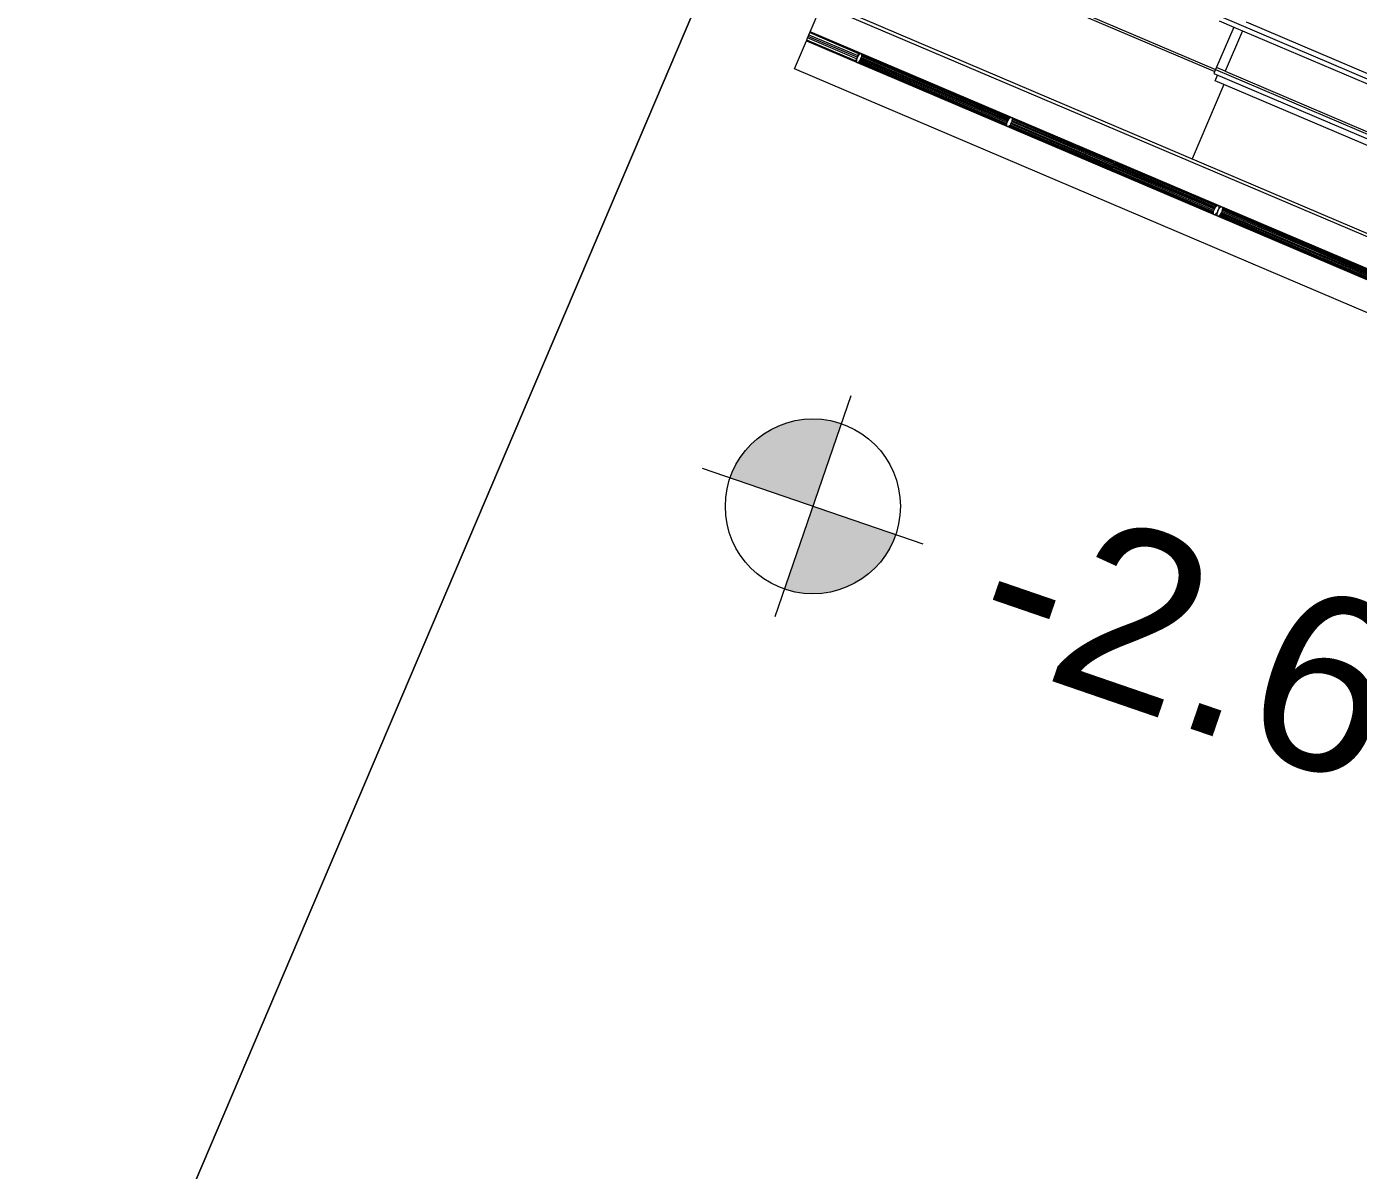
# Model space of a CAD drawing. Header units: metres. Extents: x -48 to 2360, y -1392 to 453.
# Drawn here: x 260.365 to 262.298, y -1268.843 to -1267.183 of the extents above; entities that cross this region are included whole.
import ezdxf
from ezdxf.enums import TextEntityAlignment as Align

# ---------------------------------------------------------------- set-up
doc = ezdxf.new("R2010")
doc.units = ezdxf.units.M
doc.layers.get('0').update_dxf_attribs({"color": 200})
doc.layers.add('corte3', color=215, linetype='Continuous', lineweight=5)
doc.layers.add('TODO', color=210, linetype='Continuous', lineweight=5)
doc.layers.add('MUEBLES', color=223, linetype='Continuous', lineweight=5, transparency=0.3)
doc.layers.add('SUELO', color=231, linetype='Continuous', lineweight=5, transparency=0.2)
doc.styles.get("Standard").update_dxf_attribs({"font": 'arial.ttf'})

# ---------------------------------------------------------------- blocks, each defined once
blk = doc.blocks.new('S-Nivel Planta')
at = {"ltscale": 0.5}
h = blk.add_hatch(color=256, dxfattribs=at)
h.paths.add_polyline_path([(-0.06, 0), (0, 0), (0, 0.06, 0.414214)])
h.paths.add_polyline_path([(0, -0.06, 0.414214), (0.06, 0), (0, 0)])
for p, q in [((0, 0.08), (0, -0.08)), ((0.08, 0), (-0.08, 0))]:
    blk.add_line(p, q, dxfattribs=at)
blk.add_circle((0, 0), 0.06, dxfattribs=at)
blk.add_attdef('NIVEL_PLANTA', text='', height=0.12).set_placement((0.13, 0), align=Align.MIDDLE_LEFT)

msp = doc.modelspace()

# ---------------------------------------------------------------- linework, layer by layer
at = {"layer": 'MUEBLES', "transparency": 33554687}
for p, q in [((261.5649, -1267.0246), (262.0897, -1267.2481)), ((261.7394, -1267.0952), (262.091, -1267.245)), ((262.4182, -1267.5337), (261.4989, -1267.1422)), ((261.5008, -1267.1378), (262.4201, -1267.5293)), ((261.5025, -1267.1902), (261.5193, -1267.1508)), ((262.1173, -1267.1833), (262.091, -1267.245)), ((262.0963, -1267.1744), (262.1173, -1267.1833)), ((262.8692, -1267.4965), (262.0989, -1267.1684)), ((262.1173, -1267.1833), (262.8457, -1267.4935)), ((262.1353, -1267.1758), (262.8386, -1267.4754)), ((261.4796, -1267.244), (261.4968, -1267.2036)), ((261.4968, -1267.2036), (261.4973, -1267.2023)), ((261.4968, -1267.2036), (263.29, -1267.9674)), ((261.4973, -1267.2023), (261.4987, -1267.1991)), ((261.5681, -1267.2325), (261.4973, -1267.2023)), ((261.4987, -1267.1991), (261.4996, -1267.1969)), ((261.5695, -1267.2293), (261.4987, -1267.1991)), ((261.4996, -1267.1969), (261.5006, -1267.1947)), ((261.5704, -1267.2271), (261.4996, -1267.1969)), ((261.5006, -1267.1947), (261.5019, -1267.1915)), ((261.5006, -1267.1947), (261.5714, -1267.2248)), ((261.5019, -1267.1915), (261.5025, -1267.1902)), ((261.5019, -1267.1915), (261.5727, -1267.2217)), ((263.2957, -1267.9539), (261.5025, -1267.1902)), ((262.1298, -1267.1887), (262.1047, -1267.2476)), ((261.5714, -1267.2248), (261.5704, -1267.2271)), ((261.5727, -1267.2217), (261.5714, -1267.2248)), ((261.5722, -1267.2257), (261.5731, -1267.2242)), ((261.5733, -1267.2203), (261.5727, -1267.2217)), ((261.5731, -1267.2242), (261.574, -1267.2229)), ((261.574, -1267.2229), (261.5749, -1267.2221)), ((261.5749, -1267.2221), (261.5757, -1267.2216)), ((261.5757, -1267.2216), (261.5763, -1267.2216)), ((261.5763, -1267.2216), (261.5767, -1267.2221)), ((261.5767, -1267.2221), (261.7938, -1267.3145)), ((261.5767, -1267.2221), (261.577, -1267.2229)), ((261.5769, -1267.2242), (261.5767, -1267.2257)), ((261.577, -1267.2229), (261.5769, -1267.2242)), ((261.5769, -1267.2242), (261.7919, -1267.3158)), ((261.577, -1267.2229), (261.7929, -1267.3149)), ((263.2728, -1268.0078), (261.4796, -1267.244)), ((261.5681, -1267.2325), (261.5676, -1267.2338)), ((261.5695, -1267.2293), (261.5681, -1267.2325)), ((261.5704, -1267.2271), (261.5695, -1267.2293)), ((261.5699, -1267.2325), (261.5702, -1267.2309)), ((261.5699, -1267.2337), (261.5699, -1267.2325)), ((261.5701, -1267.2346), (261.5699, -1267.2337)), ((261.5706, -1267.2351), (261.5701, -1267.2346)), ((261.5702, -1267.2309), (261.5707, -1267.2292)), ((261.5712, -1267.2351), (261.5706, -1267.2351)), ((261.5707, -1267.2292), (261.5713, -1267.2274)), ((261.572, -1267.2346), (261.5712, -1267.2351)), ((261.7883, -1267.3275), (261.5712, -1267.2351)), ((261.5713, -1267.2274), (261.5722, -1267.2257)), ((261.5729, -1267.2337), (261.572, -1267.2346)), ((261.7879, -1267.3266), (261.572, -1267.2346)), ((261.5738, -1267.2325), (261.5729, -1267.2337)), ((261.7879, -1267.3253), (261.5729, -1267.2337)), ((261.5747, -1267.2309), (261.5738, -1267.2325)), ((261.788, -1267.3237), (261.5738, -1267.2325)), ((261.5755, -1267.2292), (261.5747, -1267.2309)), ((261.7885, -1267.322), (261.5747, -1267.2309)), ((261.5762, -1267.2275), (261.5755, -1267.2292)), ((261.5755, -1267.2292), (261.7891, -1267.3202)), ((261.5767, -1267.2257), (261.5762, -1267.2275)), ((261.5762, -1267.2275), (261.79, -1267.3185)), ((261.5767, -1267.2257), (261.7909, -1267.317)), ((262.1047, -1267.2476), (262.0922, -1267.2422)), ((262.091, -1267.245), (262.0885, -1267.2508)), ((262.0885, -1267.2508), (262.4528, -1267.4059)), ((262.0902, -1267.2613), (262.0937, -1267.253)), ((262.1027, -1267.2666), (262.0902, -1267.2613)), ((262.091, -1267.245), (262.8194, -1267.5552)), ((262.1047, -1267.2476), (262.808, -1267.5471)), ((262.1027, -1267.2666), (262.0567, -1267.3746)), ((262.806, -1267.5661), (262.1027, -1267.2666)), ((261.788, -1267.3237), (261.7885, -1267.322)), ((261.7885, -1267.322), (261.7891, -1267.3202)), ((261.7891, -1267.3202), (261.79, -1267.3185)), ((261.79, -1267.3185), (261.7909, -1267.317)), ((261.7909, -1267.317), (261.7919, -1267.3158)), ((261.7919, -1267.3158), (261.7929, -1267.3149)), ((261.7929, -1267.3149), (261.7938, -1267.3145)), ((261.7938, -1267.3145), (261.7946, -1267.3146)), ((261.7949, -1267.3206), (261.7942, -1267.3224)), ((261.7946, -1267.3146), (261.7951, -1267.3151)), ((261.7953, -1267.3189), (261.7949, -1267.3206)), ((261.7949, -1267.3206), (261.9424, -1267.3834)), ((261.7951, -1267.3151), (261.9426, -1267.3779)), ((261.7951, -1267.3151), (261.7955, -1267.316)), ((261.7955, -1267.3173), (261.7953, -1267.3189)), ((261.7953, -1267.3189), (261.9428, -1267.3817)), ((261.7955, -1267.316), (261.9429, -1267.3788)), ((261.7955, -1267.316), (261.7955, -1267.3173)), ((261.7955, -1267.3173), (261.943, -1267.3801)), ((261.7879, -1267.3253), (261.788, -1267.3237)), ((261.7879, -1267.3266), (261.7879, -1267.3253)), ((261.7883, -1267.3275), (261.7879, -1267.3266)), ((261.7888, -1267.328), (261.7883, -1267.3275)), ((261.7896, -1267.3281), (261.7888, -1267.328)), ((261.7905, -1267.3277), (261.7896, -1267.3281)), ((261.9371, -1267.3909), (261.7896, -1267.3281)), ((261.7915, -1267.3268), (261.7905, -1267.3277)), ((261.938, -1267.3905), (261.7905, -1267.3277)), ((261.7925, -1267.3256), (261.7915, -1267.3268)), ((261.9389, -1267.3896), (261.7915, -1267.3268)), ((261.7934, -1267.3241), (261.7925, -1267.3256)), ((261.9399, -1267.3884), (261.7925, -1267.3256)), ((261.7942, -1267.3224), (261.7934, -1267.3241)), ((261.9409, -1267.3869), (261.7934, -1267.3241)), ((261.7942, -1267.3224), (261.9417, -1267.3852)), ((261.942, -1267.3774), (261.9426, -1267.3779)), ((261.9426, -1267.3779), (261.9429, -1267.3788)), ((261.943, -1267.3801), (261.9428, -1267.3817)), ((261.9429, -1267.3788), (261.943, -1267.3801)), ((261.9445, -1267.3807), (261.9455, -1267.3799)), ((261.9455, -1267.3799), (261.9464, -1267.3795)), ((261.9455, -1267.3799), (262.0929, -1267.4427)), ((261.9464, -1267.3795), (262.0938, -1267.4423)), ((261.9464, -1267.3795), (261.9471, -1267.3795)), ((261.9371, -1267.3909), (261.9363, -1267.3908)), ((261.938, -1267.3905), (261.9371, -1267.3909)), ((261.9389, -1267.3896), (261.938, -1267.3905)), ((261.9399, -1267.3884), (261.9389, -1267.3896)), ((261.9409, -1267.3869), (261.9399, -1267.3884)), ((261.9404, -1267.3903), (261.9406, -1267.3887)), ((262.0879, -1267.4531), (261.9404, -1267.3903)), ((261.9405, -1267.3916), (261.9404, -1267.3903)), ((262.088, -1267.4544), (261.9405, -1267.3916)), ((261.9408, -1267.3925), (261.9405, -1267.3916)), ((261.9406, -1267.3887), (261.9411, -1267.387)), ((262.0881, -1267.4515), (261.9406, -1267.3887)), ((262.0883, -1267.4553), (261.9408, -1267.3925)), ((261.9414, -1267.393), (261.9408, -1267.3925)), ((261.9417, -1267.3852), (261.9409, -1267.3869)), ((261.9411, -1267.387), (261.9417, -1267.3852)), ((262.0885, -1267.4498), (261.9411, -1267.387)), ((261.9424, -1267.3834), (261.9417, -1267.3852)), ((261.9417, -1267.3852), (261.9425, -1267.3835)), ((262.0892, -1267.448), (261.9417, -1267.3852)), ((261.9428, -1267.3817), (261.9424, -1267.3834)), ((261.9425, -1267.3835), (261.9435, -1267.382)), ((261.9425, -1267.3835), (262.09, -1267.4463)), ((261.9435, -1267.382), (261.9445, -1267.3807)), ((261.9435, -1267.382), (262.091, -1267.4448)), ((261.9445, -1267.3807), (262.092, -1267.4435)), ((262.0879, -1267.4531), (262.0881, -1267.4515)), ((262.088, -1267.4544), (262.0879, -1267.4531)), ((262.0883, -1267.4553), (262.088, -1267.4544)), ((262.0881, -1267.4515), (262.0885, -1267.4498)), ((262.0889, -1267.4558), (262.0883, -1267.4553)), ((262.0885, -1267.4498), (262.0892, -1267.448)), ((262.0896, -1267.4559), (262.0889, -1267.4558)), ((262.0892, -1267.448), (262.09, -1267.4463)), ((262.0905, -1267.4555), (262.0896, -1267.4559)), ((262.09, -1267.4463), (262.091, -1267.4448)), ((262.0915, -1267.4546), (262.0905, -1267.4555)), ((262.091, -1267.4448), (262.092, -1267.4435)), ((262.0925, -1267.4534), (262.0915, -1267.4546)), ((262.092, -1267.4435), (262.0929, -1267.4427)), ((262.0935, -1267.4519), (262.0925, -1267.4534)), ((262.0929, -1267.4427), (262.0938, -1267.4423)), ((262.0931, -1267.4553), (262.0933, -1267.4537)), ((262.0931, -1267.4566), (262.0931, -1267.4553)), ((262.0935, -1267.4575), (262.0931, -1267.4566)), ((262.0933, -1267.4537), (262.0937, -1267.452)), ((262.0943, -1267.4502), (262.0935, -1267.4519)), ((262.094, -1267.458), (262.0935, -1267.4575)), ((262.0937, -1267.452), (262.0943, -1267.4502)), ((262.0938, -1267.4423), (262.0946, -1267.4423)), ((262.0949, -1267.4484), (262.0943, -1267.4502)), ((262.0943, -1267.4502), (262.0952, -1267.4485)), ((262.0946, -1267.4423), (262.0952, -1267.4429)), ((262.0954, -1267.4467), (262.0949, -1267.4484)), ((262.0952, -1267.4429), (262.0955, -1267.4438)), ((262.0952, -1267.4485), (262.0961, -1267.447)), ((262.0956, -1267.4451), (262.0954, -1267.4467)), ((262.0955, -1267.4438), (262.0956, -1267.4451)), ((262.0967, -1267.4568), (262.0957, -1267.4577)), ((262.0961, -1267.447), (262.0971, -1267.4457)), ((262.0977, -1267.4556), (262.0967, -1267.4568)), ((262.2398, -1267.5177), (262.0967, -1267.4568)), ((262.0971, -1267.4457), (262.0981, -1267.4449)), ((262.0986, -1267.4541), (262.0977, -1267.4556)), ((262.2404, -1267.5163), (262.0977, -1267.4556)), ((262.0981, -1267.4449), (262.099, -1267.4445)), ((262.0995, -1267.4524), (262.0986, -1267.4541)), ((262.241, -1267.5147), (262.0986, -1267.4541)), ((262.099, -1267.4445), (262.0998, -1267.4445)), ((262.1001, -1267.4506), (262.0995, -1267.4524)), ((262.0995, -1267.4524), (262.2418, -1267.513)), ((262.0998, -1267.4445), (262.1003, -1267.4451)), ((262.1005, -1267.4489), (262.1001, -1267.4506)), ((262.1001, -1267.4506), (262.2425, -1267.5112)), ((262.1003, -1267.4451), (262.2446, -1267.5065)), ((262.1003, -1267.4451), (262.1007, -1267.446)), ((262.1007, -1267.4473), (262.1005, -1267.4489)), ((262.1005, -1267.4489), (262.2432, -1267.5096)), ((262.1007, -1267.446), (262.2443, -1267.5072)), ((262.1007, -1267.446), (262.1007, -1267.4473)), ((262.1007, -1267.4473), (262.2438, -1267.5082)), ((262.0948, -1267.4581), (262.094, -1267.458)), ((262.0957, -1267.4577), (262.0948, -1267.4581)), ((262.239, -1267.5195), (262.0948, -1267.4581)), ((262.2393, -1267.5188), (262.0957, -1267.4577)), ((262.3835, -1267.5754), (262.241, -1267.5147)), ((262.3841, -1267.5736), (262.2418, -1267.513)), ((262.2425, -1267.5112), (262.385, -1267.5719)), ((262.2432, -1267.5096), (262.3859, -1267.5704)), ((262.2438, -1267.5082), (262.3869, -1267.5692)), ((262.2443, -1267.5072), (262.3879, -1267.5683)), ((262.2446, -1267.5065), (262.3888, -1267.5679)), ((262.3832, -1267.5809), (262.239, -1267.5195)), ((262.3829, -1267.58), (262.2393, -1267.5188)), ((262.3828, -1267.5787), (262.2398, -1267.5177)), ((262.383, -1267.5771), (262.2404, -1267.5163))]:
    msp.add_line(p, q, dxfattribs=at)
at = {"layer": 'SUELO', "ltscale": 7, "transparency": 33554559}
msp.add_lwpolyline([(264.3173, -1266.0116), (262.2053, -1265.1121), (256.9189, -1277.5273), (257.2628, -1278.1208), (258.8273, -1278.7865), (258.6888, -1279.1192), (279.1776, -1287.8885), (285.1599, -1273.9566), (264.6711, -1265.1873), (264.3172, -1266.0116)], dxfattribs=at)
at = {"layer": 'TODO', "ltscale": 7, "transparency": 33554687}
msp.add_line((256.9189, -1277.5273), (262.2155, -1265.088), dxfattribs=at)

# ---------------------------------------------------------------- block references
at = {"layer": 'corte3', "transparency": 33554687, "xscale": 2.117906149620211, "yscale": 2.117906149620211, "zscale": 2.117906149620211, "rotation": 341.0245459803515}
msp.add_blockref('S-Nivel Planta', (261.5063, -1267.8792), dxfattribs=at).add_auto_attribs({'NIVEL_PLANTA': '-2.6M'})

doc.saveas('drawing.dxf')
